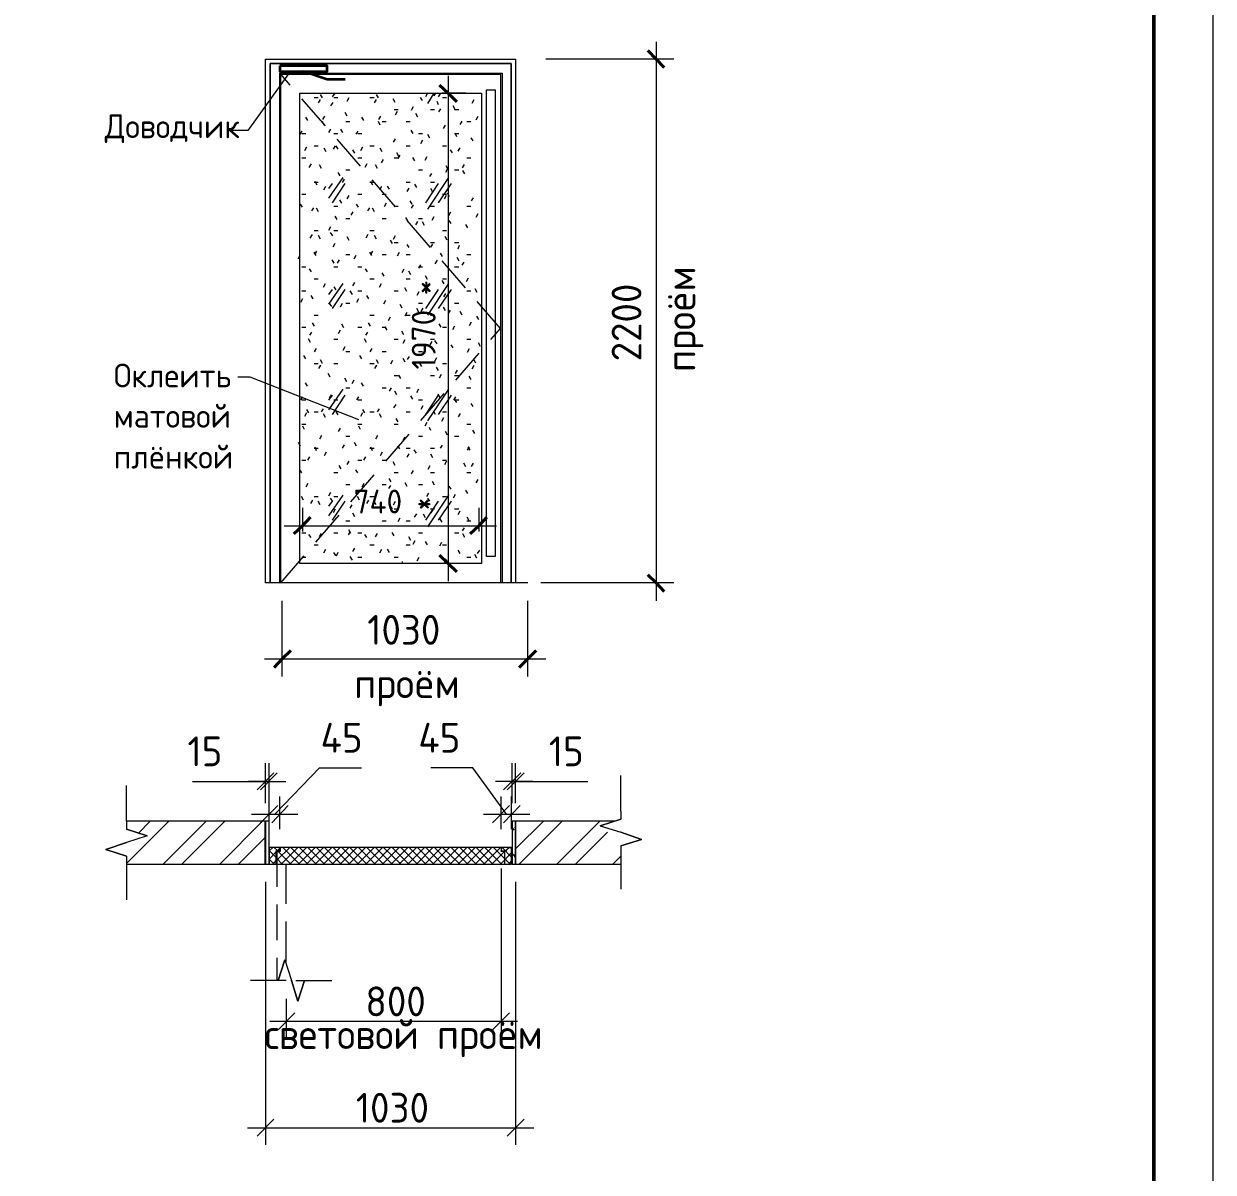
# Model space of a CAD drawing. Header units: millimetres. Extents: x -11345 to 411485, y -9810 to 73012.
# Drawn here: x -2989.9 to -2890, y 70189.2 to 70285.7 of the extents above; entities that cross this region are included whole.
import ezdxf

# ---------------------------------------------------------------- set-up
doc = ezdxf.new("R2010")
doc.units = ezdxf.units.MM
doc.linetypes.add('ADSK_Штриховая_ш2 п1_5', pattern=[4.5, 3, -1.5])
for name, color, linetype in [('PDF _0', 7, 'Continuous'), ('PDF _Аннотация', 7, 'Continuous'), ('PDF _Двери', 7, 'Continuous'), ('PDF _Линии', 7, 'Continuous'), ('PDF _Основная надпись', 7, 'Continuous'), ('PDF _Размеры', 7, 'Continuous'), ('PDF _Размеры-50', 7, 'Continuous'), ('PDF _Текст', 7, 'Continuous'), ('PDF _Узлы', 7, 'Continuous')]:
    doc.layers.add(name, color=color, linetype=linetype)
doc.styles.add('PDF GOST Common', font='GOST_Common.ttf')

msp = doc.modelspace()

# ---------------------------------------------------------------- linework, layer by layer
at = {"layer": 'PDF _0', "lineweight": 20}
for points in [[(-2970.33338, 70221.31434), (-2968.93639, 70222.75367)], [(-2968.64006, 70222.75367), (-2970.03705, 70221.31434)], [(-2949.63251, 70221.31434), (-2948.19318, 70222.75367)], [(-2947.89685, 70222.75367), (-2949.33618, 70221.31434)], [(-2968.59773, 70220.00202), (-2970.03705, 70218.56269)], [(-2969.10572, 70218.56269), (-2967.70873, 70220.00202)], [(-2949.12451, 70220.00202), (-2950.56384, 70218.56269)], [(-2949.63251, 70218.56269), (-2948.23552, 70220.00202)], [(-2968.55539, 70201.1638), (-2967.1584, 70202.60312)], [(-2949.12451, 70202.60312), (-2950.56384, 70201.1638)], [(-2968.93639, 70193.67084), (-2970.33338, 70192.23152)], [(-2949.33618, 70192.23152), (-2947.89685, 70193.67084)]]:
    msp.add_lwpolyline(points, dxfattribs=at)
at = {"layer": 'PDF _Аннотация', "lineweight": 9}
for points in [[(-2967.5645, 70281.66334), (-2971.12048, 70276.71037), (-2972.85613, 70276.71037)], [(-2961.7821, 70252.38682), (-2970.92605, 70255.98513), (-2971.94204, 70255.98513)]]:
    msp.add_lwpolyline(points, dxfattribs=at)
at = {"layer": 'PDF _Аннотация', "lineweight": 20}
for points in [[(-2939.7689, 70219.53635), (-2939.7689, 70222.542)], [(-2981.29765, 70218.68969), (-2981.29765, 70221.69534)], [(-2941.50456, 70218.30869), (-2939.7689, 70218.85902), (-2941.50456, 70218.30869), (-2939.7689, 70217.75836), (-2938.03324, 70217.1657), (-2939.7689, 70216.61537), (-2938.03324, 70217.1657), (-2939.7689, 70217.75836)], [(-2979.56199, 70217.46203), (-2981.29765, 70218.01236), (-2979.56199, 70217.46203), (-2981.29765, 70216.9117), (-2983.03331, 70216.31904), (-2981.29765, 70215.76871), (-2983.03331, 70216.31904), (-2981.29765, 70216.9117)], [(-2939.7689, 70215.93804), (-2939.7689, 70212.97473)], [(-2981.29765, 70215.09138), (-2981.29765, 70212.08573)], [(-2968.00506, 70207.0481), (-2968.55539, 70205.31244), (-2968.00506, 70207.0481), (-2967.45473, 70205.31244), (-2966.9044, 70203.57678), (-2966.35407, 70205.31244), (-2966.9044, 70203.57678), (-2967.45473, 70205.31244)], [(-2967.87806, 70205.31244), (-2970.88371, 70205.31244)], [(-2967.07374, 70205.31244), (-2964.06809, 70205.31244)]]:
    msp.add_lwpolyline(points, dxfattribs=at)
at = {"layer": 'PDF _Двери', "lineweight": 9}
for points in [[(-2969.61372, 70282.6973), (-2948.61651, 70282.6973), (-2948.61651, 70238.71324)], [(-2969.61372, 70238.71324), (-2969.61372, 70282.6973)], [(-2968.42839, 70238.71324), (-2968.42839, 70281.51198)], [(-2968.42839, 70281.51198), (-2949.75951, 70281.51198), (-2949.75951, 70238.71324)], [(-2968.34373, 70238.71324), (-2968.34373, 70281.42731)], [(-2968.34373, 70281.42731), (-2949.88651, 70281.42731), (-2949.88651, 70238.71324), (-2965.93074, 70238.71324)], [(-2966.73507, 70240.32189), (-2966.73507, 70279.81866)], [(-2966.73507, 70279.81866), (-2951.49516, 70279.81866), (-2951.49516, 70240.32189), (-2966.73507, 70240.32189)], [(-2963.81409, 70279.81866), (-2964.02575, 70279.52232)], [(-2956.0248, 70279.81866), (-2956.19413, 70279.52232)], [(-2955.47447, 70279.81866), (-2956.0248, 70278.97199)], [(-2954.92414, 70279.81866), (-2955.13581, 70279.52232)], [(-2963.13676, 70272.74903), (-2964.32209, 70271.01338)], [(-2964.02575, 70272.24103), (-2964.32209, 70271.8177)], [(-2962.96743, 70272.24103), (-2964.02575, 70270.63238)], [(-2955.13581, 70272.24103), (-2956.19413, 70270.63238)], [(-2954.24681, 70272.74903), (-2956.0248, 70270.08205)], [(-2954.03515, 70272.24103), (-2955.13581, 70270.63238)], [(-2963.13676, 70263.85908), (-2964.32209, 70262.12343)], [(-2964.02575, 70263.35109), (-2964.32209, 70262.92776)], [(-2962.96743, 70263.35109), (-2964.02575, 70261.74243)], [(-2955.13581, 70263.35109), (-2956.19413, 70261.74243)], [(-2954.24681, 70263.85908), (-2956.0248, 70261.1921)], [(-2954.03515, 70263.35109), (-2955.13581, 70261.74243)], [(-2963.13676, 70254.96914), (-2964.32209, 70253.23348)], [(-2964.02575, 70254.46114), (-2964.32209, 70254.03781)], [(-2962.96743, 70254.46114), (-2964.02575, 70252.85248)], [(-2955.13581, 70254.46114), (-2956.19413, 70252.85248)], [(-2954.24681, 70254.96914), (-2956.0248, 70252.30215)], [(-2954.03515, 70254.46114), (-2955.13581, 70252.85248)], [(-2963.13676, 70246.07919), (-2964.32209, 70244.34354)], [(-2964.02575, 70245.5712), (-2964.32209, 70245.14786)], [(-2962.96743, 70245.5712), (-2964.02575, 70243.96254)], [(-2955.13581, 70245.5712), (-2956.19413, 70243.96254)], [(-2954.24681, 70246.07919), (-2956.0248, 70243.41221)], [(-2954.03515, 70245.5712), (-2955.13581, 70243.96254)], [(-2947.60052, 70238.71324), (-2947.98152, 70238.71324), (-2948.78585, 70238.71324), (-2967.0314, 70238.71324), (-2969.61372, 70238.71324)]]:
    msp.add_lwpolyline(points, dxfattribs=at)
for points in [[(-2969.23272, 70282.31631), (-2969.23272, 70238.71324)], [(-2969.23272, 70282.31631), (-2948.99751, 70282.31631), (-2948.99751, 70238.71324), (-2948.99751, 70282.31631)]]:
    msp.add_lwpolyline(points, close=True, dxfattribs=at)
at = {"layer": 'PDF _Двери', "linetype": 'ADSK_Штриховая_ш2 п1_5', "lineweight": 9}
msp.add_lwpolyline([(-2968.34373, 70238.71324), (-2949.88651, 70260.07027), (-2968.34373, 70281.42731)], dxfattribs=at)
at = {"layer": 'PDF _Линии', "lineweight": 35}
msp.add_lwpolyline([(-2968.42839, 70282.12901), (-2968.42839, 70281.66334), (-2964.44908, 70281.66334), (-2964.44908, 70282.12901)], close=True, dxfattribs=at)
msp.add_lwpolyline([(-2962.92509, 70280.98601), (-2964.44908, 70280.98601), (-2966.43874, 70281.66334)], dxfattribs=at)
at = {"layer": 'PDF _Линии', "lineweight": 20}
msp.add_lwpolyline([(-2950.331, 70240.91456), (-2951.05067, 70240.91456), (-2951.05067, 70280.11499), (-2950.331, 70280.11499)], close=True, dxfattribs=at)
at = {"layer": 'PDF _Линии', "lineweight": 9}
for points in [[(-2981.29765, 70215.76871), (-2981.29765, 70215.09138), (-2969.65605, 70215.09138), (-2969.65605, 70218.68969), (-2981.29765, 70218.68969), (-2981.29765, 70218.01236)], [(-2940.23456, 70218.68969), (-2948.61651, 70218.68969), (-2948.61651, 70215.09138), (-2939.7689, 70215.09138)], [(-2949.84417, 70216.48837), (-2968.38606, 70216.48837), (-2968.38606, 70216.14971), (-2968.68239, 70216.14971), (-2968.68239, 70215.09138), (-2949.54784, 70215.09138)], [(-2949.54784, 70216.14971), (-2949.84417, 70216.14971), (-2949.84417, 70216.19204)]]:
    msp.add_lwpolyline(points, dxfattribs=at)
for points in [[(-2969.31739, 70218.68969), (-2969.61372, 70218.68969), (-2969.61372, 70215.09138), (-2969.31739, 70215.09138)], [(-2948.61651, 70218.68969), (-2948.91285, 70218.68969), (-2948.91285, 70215.09138), (-2948.61651, 70215.09138)], [(-2968.72473, 70215.09138), (-2968.72473, 70216.19204), (-2968.42839, 70216.19204), (-2968.42839, 70216.48837), (-2969.31739, 70216.48837), (-2969.31739, 70215.09138)], [(-2949.54784, 70215.09138), (-2948.95518, 70215.09138), (-2948.95518, 70216.48837), (-2949.84417, 70216.48837), (-2949.84417, 70216.19204), (-2949.54784, 70216.19204)]]:
    msp.add_lwpolyline(points, close=True, dxfattribs=at)
at = {"layer": 'PDF _Линии', "lineweight": 20}
for points in [[(-2968.68239, 70215.09138), (-2968.68239, 70213.18639)], [(-2967.87806, 70211.74707), (-2967.87806, 70215.09138)], [(-2968.68239, 70211.70473), (-2968.68239, 70208.69909)], [(-2967.87806, 70206.87876), (-2967.87806, 70210.26541)], [(-2968.68239, 70207.21743), (-2968.68239, 70205.31244)]]:
    msp.add_lwpolyline(points, dxfattribs=at)
at = {"layer": 'PDF _Основная надпись', "lineweight": 20}
msp.add_lwpolyline([(-3730.97412, 70053.25202), (-2890.02753, 70053.25202), (-2890.02753, 70647.1851), (-3730.97412, 70647.1851)], close=True, dxfattribs=at)
at = {"layer": 'PDF _Основная надпись', "lineweight": 50}
msp.add_lwpolyline([(-2895.02284, 70058.24733), (-2895.02284, 70642.1898), (-3710.9929, 70642.1898), (-3710.9929, 70058.24733)], close=True, dxfattribs=at)
at = {"layer": 'PDF _Размеры', "lineweight": 20}
for points in [[(-2969.61372, 70220.21368), (-2969.61372, 70223.558)], [(-2969.31739, 70220.21368), (-2969.31739, 70223.558)], [(-2948.91285, 70220.21368), (-2948.91285, 70223.558)], [(-2948.61651, 70220.21368), (-2948.61651, 70223.558)], [(-2968.85172, 70219.28235), (-2965.08408, 70223.177), (-2961.57044, 70223.177)], [(-2949.37851, 70219.28235), (-2952.21483, 70223.177), (-2955.72847, 70223.177)], [(-2975.75202, 70222.034), (-2969.61372, 70222.034), (-2971.05304, 70222.034)], [(-2969.61372, 70222.034), (-2969.31739, 70222.034), (-2969.61372, 70222.034)], [(-2969.31739, 70222.034), (-2967.9204, 70222.034)], [(-2948.91285, 70222.034), (-2950.30984, 70222.034)], [(-2948.91285, 70222.034), (-2948.61651, 70222.034), (-2948.91285, 70222.034)], [(-2947.17719, 70222.034), (-2948.61651, 70222.034), (-2942.56288, 70222.034)], [(-2969.31739, 70218.01236), (-2969.31739, 70220.76401)], [(-2968.42839, 70218.01236), (-2968.42839, 70220.76401)], [(-2949.84417, 70218.01236), (-2949.84417, 70220.76401)], [(-2948.95518, 70218.01236), (-2948.95518, 70220.76401)], [(-2970.79905, 70219.28235), (-2966.9044, 70219.28235)], [(-2951.32583, 70219.28235), (-2947.43119, 70219.28235)], [(-2949.84417, 70214.71038), (-2949.84417, 70200.4018)], [(-2969.61372, 70213.60972), (-2969.61372, 70191.51186)], [(-2948.61651, 70213.60972), (-2948.61651, 70191.51186)], [(-2967.87806, 70203.78845), (-2967.87806, 70200.4018)], [(-2948.44718, 70201.88346), (-2949.84417, 70201.88346), (-2967.87806, 70201.88346), (-2969.27506, 70201.88346)], [(-2971.13771, 70192.95118), (-2947.09252, 70192.95118)]]:
    msp.add_lwpolyline(points, dxfattribs=at)
at = {"layer": 'PDF _Размеры-50', "lineweight": 40}
for points in [[(-2937.52525, 70283.41697), (-2936.80559, 70282.6973), (-2936.12826, 70281.97764)], [(-2955.00881, 70280.49598), (-2954.28915, 70279.81866), (-2953.56948, 70279.09899)], [(-2967.24307, 70242.81955), (-2966.52341, 70243.49687), (-2965.84608, 70244.21654)], [(-2952.42649, 70242.81955), (-2951.70683, 70243.49687), (-2951.0295, 70244.21654)], [(-2955.00881, 70241.04156), (-2954.28915, 70240.32189), (-2953.56948, 70239.64456)], [(-2937.52525, 70239.39057), (-2936.80559, 70238.71324), (-2936.12826, 70237.99357)], [(-2968.89406, 70231.60128), (-2968.21673, 70232.32094), (-2967.49707, 70233.0406)], [(-2948.32018, 70231.60128), (-2947.60052, 70232.32094), (-2946.88086, 70233.0406)]]:
    msp.add_lwpolyline(points, dxfattribs=at)
at = {"layer": 'PDF _Размеры-50', "lineweight": 20}
for points in [[(-2936.80559, 70284.13663), (-2936.80559, 70237.18925)], [(-2935.32393, 70282.6973), (-2936.80559, 70282.6973), (-2946.07653, 70282.6973)], [(-2954.28915, 70281.30031), (-2954.28915, 70238.84024)], [(-2952.80749, 70279.81866), (-2954.28915, 70279.81866), (-2954.79714, 70279.81866)], [(-2966.52341, 70245.02087), (-2966.52341, 70243.49687), (-2966.52341, 70243.03121)], [(-2951.70683, 70245.02087), (-2951.70683, 70243.49687), (-2951.70683, 70243.03121)], [(-2968.0474, 70243.49687), (-2950.22517, 70243.49687)], [(-2952.80749, 70240.32189), (-2954.28915, 70240.32189), (-2954.79714, 70240.32189)], [(-2935.32393, 70238.71324), (-2936.80559, 70238.71324), (-2946.49986, 70238.71324)], [(-2968.21673, 70230.83928), (-2968.21673, 70232.32094), (-2968.21673, 70237.18925)], [(-2947.60052, 70230.83928), (-2947.60052, 70232.32094), (-2947.60052, 70237.18925)], [(-2969.69839, 70232.32094), (-2946.07653, 70232.32094)]]:
    msp.add_lwpolyline(points, dxfattribs=at)
at = {"layer": 'PDF _Узлы', "lineweight": 9}
for points in [[(-2965.54974, 70279.47999), (-2965.21108, 70279.47999)], [(-2965.04175, 70279.31066), (-2965.21108, 70279.01433)], [(-2964.83008, 70279.43766), (-2964.99941, 70279.73399)], [(-2963.89875, 70279.47999), (-2963.56009, 70279.47999)], [(-2962.62876, 70279.43766), (-2962.79809, 70279.14133)], [(-2960.85077, 70279.47999), (-2960.51211, 70279.47999)], [(-2960.34278, 70279.31066), (-2960.51211, 70279.01433)], [(-2960.13111, 70279.43766), (-2960.30044, 70279.73399)], [(-2958.73412, 70279.05666), (-2958.90345, 70279.35299)], [(-2957.71813, 70279.81866), (-2957.71813, 70279.77632)], [(-2956.44813, 70279.22599), (-2956.61747, 70279.47999)], [(-2955.34747, 70279.81866), (-2955.47447, 70279.60699)], [(-2954.75481, 70279.47999), (-2954.41615, 70279.47999)], [(-2952.13016, 70279.26833), (-2952.29949, 70278.97199)], [(-2963.98342, 70279.05666), (-2964.15275, 70278.76033)], [(-2962.75576, 70277.91367), (-2962.92509, 70278.21)], [(-2958.81879, 70278.464), (-2958.48012, 70278.464)], [(-2958.56479, 70278.29466), (-2958.73412, 70277.99833)], [(-2957.21013, 70278.67566), (-2957.37946, 70278.37933)], [(-2955.7708, 70278.464), (-2955.43214, 70278.464)], [(-2955.09347, 70278.84499), (-2955.22047, 70279.14133)], [(-2954.92414, 70278.50633), (-2955.09347, 70278.25233)], [(-2953.69648, 70278.464), (-2953.86582, 70278.76033)], [(-2953.73882, 70278.464), (-2953.40015, 70278.464)], [(-2966.05774, 70277.53267), (-2966.22707, 70277.829)], [(-2964.66075, 70277.91367), (-2964.83008, 70277.61734)], [(-2964.70308, 70277.15167), (-2964.83008, 70277.448)], [(-2962.88276, 70277.448), (-2962.5441, 70277.448)], [(-2961.35877, 70277.53267), (-2961.5281, 70277.829)], [(-2959.96178, 70277.91367), (-2960.13111, 70277.61734)], [(-2960.00411, 70277.15167), (-2960.13111, 70277.448)], [(-2959.83478, 70277.448), (-2959.49611, 70277.448)], [(-2957.80279, 70277.448), (-2957.46413, 70277.448)], [(-2956.82913, 70277.829), (-2956.99846, 70278.12533)], [(-2953.14615, 70277.49034), (-2953.31549, 70277.194)], [(-2952.72282, 70277.448), (-2952.38416, 70277.448)], [(-2951.79149, 70277.87133), (-2951.96083, 70277.575)], [(-2966.56574, 70276.64367), (-2966.73507, 70276.38968)], [(-2966.56574, 70276.43201), (-2966.22707, 70276.43201)], [(-2964.15275, 70276.81301), (-2964.32209, 70276.51668)], [(-2963.89875, 70276.43201), (-2963.56009, 70276.43201)], [(-2963.13676, 70276.51668), (-2963.30609, 70276.81301)], [(-2961.86677, 70276.64367), (-2962.0361, 70276.38968)], [(-2961.86677, 70276.43201), (-2961.5281, 70276.43201)], [(-2957.21013, 70276.43201), (-2957.37946, 70276.72834)], [(-2956.7868, 70276.43201), (-2956.44813, 70276.43201)], [(-2955.81314, 70276.05101), (-2955.98247, 70276.34734)], [(-2954.54314, 70277.15167), (-2954.71248, 70276.85534)], [(-2953.73882, 70276.43201), (-2953.40015, 70276.43201)], [(-2953.56948, 70276.17801), (-2953.69648, 70276.47434)], [(-2966.18474, 70275.28902), (-2966.35407, 70274.99268)], [(-2965.54974, 70275.41602), (-2965.21108, 70275.41602)], [(-2964.53375, 70274.90802), (-2964.70308, 70275.20435)], [(-2963.77176, 70275.41602), (-2963.94109, 70275.11968)], [(-2963.51776, 70275.11968), (-2963.68709, 70275.41602)], [(-2961.48577, 70275.28902), (-2961.6551, 70274.99268)], [(-2960.85077, 70275.41602), (-2960.51211, 70275.41602)], [(-2959.83478, 70274.90802), (-2960.00411, 70275.20435)], [(-2958.73412, 70276.00868), (-2958.90345, 70275.71235)], [(-2957.80279, 70275.41602), (-2957.46413, 70275.41602)], [(-2956.44813, 70275.88168), (-2956.61747, 70275.58535)], [(-2954.75481, 70275.41602), (-2954.41615, 70275.41602)], [(-2953.31549, 70275.24668), (-2953.48482, 70274.95035)], [(-2952.17249, 70275.83935), (-2952.34182, 70276.09334)], [(-2966.56574, 70274.40002), (-2966.22707, 70274.40002)], [(-2962.12077, 70274.78102), (-2962.2901, 70275.07735)], [(-2961.86677, 70274.40002), (-2961.5281, 70274.40002)], [(-2959.75011, 70274.27302), (-2959.91945, 70273.97669)], [(-2958.81879, 70274.40002), (-2958.48012, 70274.40002)], [(-2958.43779, 70274.52702), (-2958.60712, 70274.82335)], [(-2958.35312, 70274.61169), (-2958.52245, 70274.35769)], [(-2957.08313, 70274.14602), (-2957.25246, 70274.44235)], [(-2956.06714, 70274.48469), (-2956.23647, 70274.18836)], [(-2953.90815, 70274.82335), (-2954.07748, 70275.07735)], [(-2952.72282, 70274.40002), (-2952.38416, 70274.40002)], [(-2965.80374, 70273.89202), (-2965.97308, 70273.59569)], [(-2964.91475, 70273.51103), (-2965.08408, 70273.80736)], [(-2962.88276, 70273.38403), (-2962.5441, 70273.38403)], [(-2961.10477, 70273.89202), (-2961.2741, 70273.59569)], [(-2960.21578, 70273.51103), (-2960.38511, 70273.80736)], [(-2956.7868, 70273.38403), (-2956.44813, 70273.38403)], [(-2954.33148, 70273.46869), (-2954.50081, 70273.17236)], [(-2954.28915, 70273.42636), (-2954.45848, 70273.72269)], [(-2953.73882, 70273.38403), (-2953.40015, 70273.38403)], [(-2952.93449, 70273.84969), (-2953.10382, 70273.55336)], [(-2952.89215, 70273.04536), (-2953.06149, 70273.34169)], [(-2965.54974, 70272.36803), (-2965.21108, 70272.36803)], [(-2965.29575, 70272.11404), (-2965.46508, 70272.41037)], [(-2963.34842, 70272.87603), (-2963.51776, 70273.17236)], [(-2963.00976, 70272.62203), (-2963.17909, 70272.3257)], [(-2960.85077, 70272.36803), (-2960.51211, 70272.36803)], [(-2960.59677, 70272.11404), (-2960.76611, 70272.41037)], [(-2957.80279, 70272.36803), (-2957.46413, 70272.36803)], [(-2956.9138, 70271.90237), (-2957.08313, 70272.1987)], [(-2955.68614, 70273.0877), (-2955.85547, 70272.8337)], [(-2955.7708, 70272.36803), (-2955.43214, 70272.36803)], [(-2966.56574, 70271.35204), (-2966.22707, 70271.35204)], [(-2964.57608, 70271.98704), (-2964.74542, 70271.6907)], [(-2962.62876, 70271.22504), (-2962.79809, 70270.97104)], [(-2961.86677, 70271.35204), (-2961.5281, 70271.35204)], [(-2959.87711, 70271.98704), (-2960.04644, 70271.6907)], [(-2959.83478, 70271.35204), (-2959.49611, 70271.35204)], [(-2959.19978, 70271.77537), (-2959.36912, 70272.02937)], [(-2957.59113, 70271.86004), (-2957.76046, 70271.56371)], [(-2955.55914, 70271.52137), (-2955.72847, 70271.8177)], [(-2954.75481, 70271.35204), (-2954.41615, 70271.35204)], [(-2954.45848, 70271.22504), (-2954.62781, 70270.92871)], [(-2954.16215, 70271.14037), (-2954.33148, 70271.43671)], [(-2966.52341, 70270.25138), (-2966.69274, 70270.50538)], [(-2965.59208, 70270.20905), (-2965.76141, 70269.95505)], [(-2963.89875, 70270.33605), (-2963.56009, 70270.33605)], [(-2963.22143, 70270.59004), (-2963.39076, 70270.88638)], [(-2961.82443, 70270.25138), (-2961.99377, 70270.50538)], [(-2960.89311, 70270.20905), (-2961.06244, 70269.95505)], [(-2959.49611, 70270.59004), (-2959.66545, 70270.29371)], [(-2958.81879, 70270.33605), (-2958.48012, 70270.33605)], [(-2957.29479, 70270.50538), (-2957.46413, 70270.80171)], [(-2957.21013, 70270.46305), (-2957.37946, 70270.16671)], [(-2955.7708, 70270.33605), (-2955.43214, 70270.33605)], [(-2952.72282, 70270.33605), (-2952.38416, 70270.33605)], [(-2952.17249, 70271.05571), (-2952.34182, 70270.80171)], [(-2965.16875, 70269.87038), (-2965.33808, 70270.16671)], [(-2963.60242, 70269.23539), (-2963.77176, 70269.48938)], [(-2962.88276, 70269.32005), (-2962.5441, 70269.32005)], [(-2962.2901, 70269.87038), (-2962.45943, 70269.57405)], [(-2960.46978, 70269.87038), (-2960.63911, 70270.16671)], [(-2959.83478, 70269.32005), (-2959.49611, 70269.32005)], [(-2957.67579, 70269.10839), (-2957.84512, 70269.40472)], [(-2956.7868, 70269.32005), (-2956.44813, 70269.32005)], [(-2955.47447, 70269.44705), (-2955.6438, 70269.15072)], [(-2954.07748, 70269.82805), (-2954.24681, 70269.53172)], [(-2951.79149, 70269.70105), (-2951.96083, 70269.40472)], [(-2965.54974, 70268.30406), (-2965.21108, 70268.30406)], [(-2964.15275, 70268.60039), (-2964.32209, 70268.30406)], [(-2963.89875, 70268.30406), (-2963.56009, 70268.30406)], [(-2960.85077, 70268.30406), (-2960.51211, 70268.30406)], [(-2956.87146, 70269.06605), (-2957.0408, 70268.76972)], [(-2956.2788, 70268.72739), (-2956.44813, 70269.02372)], [(-2954.75481, 70268.30406), (-2954.41615, 70268.30406)], [(-2954.03515, 70268.89672), (-2954.20448, 70269.15072)], [(-2952.63816, 70268.51572), (-2952.80749, 70268.81206)], [(-2965.71908, 70267.96539), (-2965.88841, 70267.66906)], [(-2964.99941, 70267.5844), (-2965.16875, 70267.88073)], [(-2963.98342, 70267.83839), (-2964.15275, 70268.13473)], [(-2963.81409, 70267.2034), (-2963.98342, 70266.90707)], [(-2962.58643, 70267.4574), (-2962.75576, 70267.75373)], [(-2961.02011, 70267.96539), (-2961.18944, 70267.66906)], [(-2960.30044, 70267.5844), (-2960.46978, 70267.88073)], [(-2958.94578, 70267.2034), (-2959.11512, 70267.49973)], [(-2958.73412, 70267.83839), (-2958.90345, 70267.54206)], [(-2958.81879, 70267.28806), (-2958.48012, 70267.28806)], [(-2955.7708, 70267.28806), (-2955.43214, 70267.28806)], [(-2954.37381, 70267.49973), (-2954.54314, 70267.79606)], [(-2953.73882, 70267.28806), (-2953.40015, 70267.28806)], [(-2965.38041, 70266.1874), (-2965.54974, 70266.48374)], [(-2965.33808, 70266.5684), (-2965.50741, 70266.27207)], [(-2962.88276, 70266.27207), (-2962.5441, 70266.27207)], [(-2960.68144, 70266.1874), (-2960.85077, 70266.48374)], [(-2960.63911, 70266.5684), (-2960.80844, 70266.27207)], [(-2959.83478, 70266.27207), (-2959.49611, 70266.27207)], [(-2958.39545, 70266.4414), (-2958.56479, 70266.14507)], [(-2957.80279, 70266.27207), (-2957.46413, 70266.27207)], [(-2957.54879, 70266.86473), (-2957.71813, 70267.11873)], [(-2955.60147, 70267.16106), (-2955.7708, 70266.90707)], [(-2954.75481, 70266.10274), (-2954.92414, 70266.39907)], [(-2953.35782, 70267.03407), (-2953.48482, 70266.73773)], [(-2952.72282, 70266.27207), (-2952.38416, 70266.27207)], [(-2966.73507, 70266.1874), (-2966.9044, 70265.89107)], [(-2966.56574, 70265.25608), (-2966.22707, 70265.25608)], [(-2963.85642, 70265.55241), (-2964.02575, 70265.84874)], [(-2963.89875, 70265.25608), (-2963.56009, 70265.25608)], [(-2963.43309, 70265.84874), (-2963.60242, 70265.55241)], [(-2962.0361, 70266.1874), (-2962.20543, 70265.89107)], [(-2961.86677, 70265.25608), (-2961.5281, 70265.25608)], [(-2956.61747, 70265.42541), (-2956.7868, 70265.12908)], [(-2956.7868, 70265.25608), (-2956.44813, 70265.25608)], [(-2955.22047, 70265.80641), (-2955.38981, 70265.51007)], [(-2953.73882, 70265.25608), (-2953.40015, 70265.25608)], [(-2953.35782, 70265.72174), (-2953.52715, 70266.01807)], [(-2952.97682, 70265.63707), (-2953.14615, 70265.38308)], [(-2965.76141, 70264.83275), (-2965.93074, 70265.08674)], [(-2965.54974, 70264.24008), (-2965.21108, 70264.24008)], [(-2961.06244, 70264.83275), (-2961.23177, 70265.08674)], [(-2960.85077, 70264.24008), (-2960.51211, 70264.24008)], [(-2959.66545, 70264.45175), (-2959.83478, 70264.74808)], [(-2958.01446, 70265.04441), (-2958.18379, 70264.74808)], [(-2957.80279, 70264.24008), (-2957.46413, 70264.24008)], [(-2957.42179, 70264.57875), (-2957.59113, 70264.87508)], [(-2956.0248, 70264.19775), (-2956.19413, 70264.49408)], [(-2954.75481, 70264.24008), (-2954.41615, 70264.24008)], [(-2952.59582, 70264.28242), (-2952.76516, 70263.98608)], [(-2966.56574, 70263.22409), (-2966.22707, 70263.22409)], [(-2964.61842, 70263.81675), (-2964.78775, 70263.52042)], [(-2963.68709, 70263.30875), (-2963.85642, 70263.56275)], [(-2962.33243, 70262.92776), (-2962.50176, 70263.22409)], [(-2962.1631, 70263.94375), (-2962.33243, 70263.64742)], [(-2961.86677, 70263.22409), (-2961.5281, 70263.22409)], [(-2959.91945, 70263.81675), (-2960.08878, 70263.52042)], [(-2958.81879, 70263.22409), (-2958.48012, 70263.22409)], [(-2957.76046, 70263.18176), (-2957.92979, 70263.47809)], [(-2954.62781, 70263.81675), (-2954.79714, 70264.11308)], [(-2952.72282, 70263.22409), (-2952.38416, 70263.22409)], [(-2951.83383, 70263.09709), (-2952.00316, 70263.39342)], [(-2966.52341, 70262.54676), (-2966.69274, 70262.25043)], [(-2965.63441, 70262.54676), (-2965.80374, 70262.84309)], [(-2964.06809, 70261.91176), (-2964.23742, 70262.20809)], [(-2962.88276, 70262.20809), (-2962.5441, 70262.20809)], [(-2961.82443, 70262.54676), (-2961.99377, 70262.25043)], [(-2960.93544, 70262.54676), (-2961.10477, 70262.84309)], [(-2959.53845, 70262.41976), (-2959.70778, 70262.12343)], [(-2956.74446, 70263.13942), (-2956.9138, 70262.84309)], [(-2956.7868, 70262.20809), (-2956.44813, 70262.20809)], [(-2954.50081, 70263.01242), (-2954.67014, 70262.71609)], [(-2953.73882, 70262.20809), (-2953.40015, 70262.20809)], [(-2963.17909, 70262.16576), (-2963.34842, 70261.86943)], [(-2958.14146, 70261.78476), (-2958.31079, 70262.0811)], [(-2957.76046, 70261.40377), (-2957.92979, 70261.10743)], [(-2956.74446, 70261.4461), (-2956.9138, 70261.74243)], [(-2956.4058, 70261.78476), (-2956.57513, 70261.48843)], [(-2954.50081, 70261.5731), (-2954.67014, 70261.86943)], [(-2954.11981, 70261.61543), (-2954.28915, 70261.3191)], [(-2953.10382, 70261.1921), (-2953.27315, 70261.48843)], [(-2965.50741, 70260.26077), (-2965.67674, 70260.5571)], [(-2965.54974, 70261.1921), (-2965.21108, 70261.1921)], [(-2963.05209, 70260.13377), (-2963.22143, 70260.43011)], [(-2960.80844, 70260.26077), (-2960.97777, 70260.5571)], [(-2960.85077, 70261.1921), (-2960.51211, 70261.1921)], [(-2959.41145, 70259.92211), (-2959.58078, 70260.21844)], [(-2959.15745, 70261.02277), (-2959.32678, 70260.72644)], [(-2957.80279, 70261.1921), (-2957.46413, 70261.1921)], [(-2955.7708, 70261.1921), (-2955.43214, 70261.1921)], [(-2954.88181, 70260.17611), (-2955.05114, 70260.47244)], [(-2953.73882, 70260.26077), (-2953.90815, 70259.96444)], [(-2952.34182, 70260.59944), (-2952.51116, 70260.30311)], [(-2951.70683, 70260.8111), (-2951.87616, 70261.10743)], [(-2966.56574, 70260.17611), (-2966.22707, 70260.17611)], [(-2965.84608, 70258.90611), (-2966.01541, 70259.20245)], [(-2965.76141, 70259.75278), (-2965.93074, 70259.49878)], [(-2963.34842, 70259.92211), (-2963.51776, 70259.62578)], [(-2961.86677, 70260.17611), (-2961.5281, 70260.17611)], [(-2961.1471, 70258.90611), (-2961.31644, 70259.20245)], [(-2961.06244, 70259.75278), (-2961.23177, 70259.49878)], [(-2959.83478, 70260.17611), (-2959.49611, 70260.17611)], [(-2958.01446, 70259.54111), (-2958.18379, 70259.83744)], [(-2954.75481, 70260.17611), (-2954.41615, 70260.17611)], [(-2965.38041, 70258.39812), (-2965.54974, 70258.10179)], [(-2963.89875, 70259.16011), (-2963.56009, 70259.16011)], [(-2962.96743, 70258.52512), (-2963.13676, 70258.22879)], [(-2960.68144, 70258.39812), (-2960.85077, 70258.10179)], [(-2958.81879, 70259.16011), (-2958.48012, 70259.16011)], [(-2957.92979, 70259.11778), (-2958.09912, 70258.82145)], [(-2955.6438, 70258.99078), (-2955.81314, 70258.69445)], [(-2955.7708, 70259.16011), (-2955.43214, 70259.16011)], [(-2955.22047, 70258.77912), (-2955.38981, 70259.07545)], [(-2953.86582, 70258.44045), (-2954.03515, 70258.69445)], [(-2952.72282, 70259.16011), (-2952.38416, 70259.16011)], [(-2952.51116, 70258.35578), (-2952.68049, 70258.05945)], [(-2951.57983, 70258.56745), (-2951.74916, 70258.86378)], [(-2966.22707, 70257.50912), (-2966.39641, 70257.80545)], [(-2964.83008, 70257.12813), (-2964.99941, 70257.42446)], [(-2962.88276, 70258.14412), (-2962.5441, 70258.14412)], [(-2961.5281, 70257.50912), (-2961.69743, 70257.80545)], [(-2960.13111, 70257.12813), (-2960.30044, 70257.42446)], [(-2959.83478, 70258.14412), (-2959.49611, 70258.14412)], [(-2958.94578, 70257.38212), (-2959.11512, 70257.08579)], [(-2957.88746, 70257.25512), (-2958.05679, 70257.55146)], [(-2957.54879, 70257.72079), (-2957.71813, 70257.46679)], [(-2956.7868, 70258.14412), (-2956.44813, 70258.14412)], [(-2955.26281, 70257.59379), (-2955.43214, 70257.29746)], [(-2951.96083, 70257.17046), (-2952.13016, 70257.46679)], [(-2965.54974, 70257.12813), (-2965.21108, 70257.12813)], [(-2964.99941, 70257.00113), (-2965.16875, 70256.70479)], [(-2964.19509, 70255.98513), (-2964.36442, 70256.28146)], [(-2963.89875, 70257.12813), (-2963.56009, 70257.12813)], [(-2960.85077, 70257.12813), (-2960.51211, 70257.12813)], [(-2960.30044, 70257.00113), (-2960.46978, 70256.70479)], [(-2956.49047, 70256.87413), (-2956.6598, 70257.17046)], [(-2955.09347, 70256.53546), (-2955.26281, 70256.83179)], [(-2954.75481, 70257.12813), (-2954.41615, 70257.12813)], [(-2953.52715, 70256.5778), (-2953.69648, 70256.28146)], [(-2952.13016, 70256.95879), (-2952.29949, 70256.66246)], [(-2966.10007, 70255.22314), (-2966.26941, 70255.51947)], [(-2962.79809, 70255.60413), (-2962.96743, 70255.90047)], [(-2962.20543, 70255.73113), (-2962.37476, 70255.4348)], [(-2961.4011, 70255.22314), (-2961.57044, 70255.51947)], [(-2958.81879, 70256.11213), (-2958.48012, 70256.11213)], [(-2958.26846, 70255.85813), (-2958.43779, 70256.15446)], [(-2955.7708, 70256.11213), (-2955.43214, 70256.11213)], [(-2954.88181, 70256.1968), (-2955.05114, 70255.90047)], [(-2953.73882, 70256.11213), (-2953.40015, 70256.11213)], [(-2952.34182, 70255.77347), (-2952.51116, 70256.0698)], [(-2966.52341, 70254.33414), (-2966.69274, 70254.08014)], [(-2964.11042, 70254.50347), (-2964.27975, 70254.20714)], [(-2962.88276, 70255.09614), (-2962.5441, 70255.09614)], [(-2961.82443, 70254.33414), (-2961.99377, 70254.08014)], [(-2959.83478, 70255.09614), (-2959.49611, 70255.09614)], [(-2959.07278, 70255.09614), (-2959.24212, 70254.79981)], [(-2958.60712, 70254.50347), (-2958.77645, 70254.79981)], [(-2957.80279, 70255.09614), (-2957.46413, 70255.09614)], [(-2957.25246, 70254.12248), (-2957.42179, 70254.41881)], [(-2956.7868, 70254.96914), (-2956.95613, 70254.67281)], [(-2954.96648, 70254.24948), (-2955.13581, 70254.54581)], [(-2953.65415, 70254.33414), (-2953.82348, 70254.03781)], [(-2952.72282, 70255.09614), (-2952.38416, 70255.09614)], [(-2966.56574, 70254.08014), (-2966.22707, 70254.08014)], [(-2965.97308, 70252.97948), (-2966.14241, 70253.27582)], [(-2964.78775, 70253.31815), (-2964.95708, 70253.06415)], [(-2963.89875, 70254.08014), (-2963.56009, 70254.08014)], [(-2961.86677, 70254.08014), (-2961.5281, 70254.08014)], [(-2961.2741, 70252.97948), (-2961.44344, 70253.27582)], [(-2960.08878, 70253.31815), (-2960.25811, 70253.06415)], [(-2958.69179, 70253.69915), (-2958.86112, 70253.40281)], [(-2956.7868, 70254.08014), (-2956.44813, 70254.08014)], [(-2956.4058, 70253.57215), (-2956.57513, 70253.27582)], [(-2953.56948, 70253.86848), (-2953.73882, 70254.16481)], [(-2953.73882, 70254.08014), (-2953.40015, 70254.08014)], [(-2952.17249, 70253.52981), (-2952.34182, 70253.78381)], [(-2966.18474, 70252.97948), (-2966.35407, 70252.68315)], [(-2965.54974, 70253.06415), (-2965.21108, 70253.06415)], [(-2964.57608, 70252.59849), (-2964.74542, 70252.89482)], [(-2963.51776, 70252.81015), (-2963.68709, 70253.10648)], [(-2961.48577, 70252.97948), (-2961.6551, 70252.68315)], [(-2960.85077, 70253.06415), (-2960.51211, 70253.06415)], [(-2959.87711, 70252.59849), (-2960.04644, 70252.89482)], [(-2958.48012, 70252.21749), (-2958.64945, 70252.51382)], [(-2957.80279, 70253.06415), (-2957.46413, 70253.06415)], [(-2955.34747, 70252.85248), (-2955.51681, 70253.14882)], [(-2954.67014, 70252.55615), (-2954.83948, 70252.25982)], [(-2954.75481, 70253.06415), (-2954.41615, 70253.06415)], [(-2953.27315, 70252.93715), (-2953.44248, 70252.64082)], [(-2966.56574, 70252.04816), (-2966.22707, 70252.04816)], [(-2966.35407, 70251.58249), (-2966.48107, 70251.87882)], [(-2963.34842, 70251.70949), (-2963.51776, 70251.41316)], [(-2961.86677, 70252.04816), (-2961.5281, 70252.04816)], [(-2961.6551, 70251.58249), (-2961.7821, 70251.87882)], [(-2958.81879, 70252.04816), (-2958.48012, 70252.04816)], [(-2956.06714, 70252.17516), (-2956.23647, 70251.87882)], [(-2955.72847, 70251.49783), (-2955.85547, 70251.75182)], [(-2954.33148, 70251.11683), (-2954.50081, 70251.41316)], [(-2952.72282, 70252.04816), (-2952.38416, 70252.04816)], [(-2952.04549, 70251.24383), (-2952.21483, 70251.54016)], [(-2966.69274, 70250.1855), (-2966.86207, 70250.48183)], [(-2964.91475, 70251.0745), (-2965.08408, 70250.77816)], [(-2963.00976, 70250.3125), (-2963.17909, 70250.01617)], [(-2962.88276, 70251.03216), (-2962.5441, 70251.03216)], [(-2961.99377, 70250.1855), (-2962.1631, 70250.48183)], [(-2960.21578, 70251.0745), (-2960.38511, 70250.77816)], [(-2958.35312, 70249.97384), (-2958.52245, 70250.22783)], [(-2957.92979, 70250.9475), (-2958.09912, 70250.65116)], [(-2956.7868, 70251.03216), (-2956.44813, 70251.03216)], [(-2954.79714, 70250.27017), (-2954.96648, 70250.01617)], [(-2953.73882, 70251.03216), (-2953.40015, 70251.03216)], [(-2965.93074, 70249.29651), (-2966.10007, 70249.00017)], [(-2965.54974, 70250.01617), (-2965.21108, 70250.01617)], [(-2965.33808, 70249.8045), (-2965.46508, 70250.10083)], [(-2964.53375, 70249.6775), (-2964.70308, 70249.38117)], [(-2961.23177, 70249.29651), (-2961.4011, 70249.00017)], [(-2960.85077, 70250.01617), (-2960.51211, 70250.01617)], [(-2960.63911, 70249.8045), (-2960.76611, 70250.10083)], [(-2959.83478, 70249.6775), (-2960.00411, 70249.38117)], [(-2957.80279, 70250.01617), (-2957.46413, 70250.01617)], [(-2957.59113, 70249.5505), (-2957.76046, 70249.25417)], [(-2956.95613, 70249.59284), (-2957.12546, 70249.88917)], [(-2955.7708, 70250.01617), (-2955.43214, 70250.01617)], [(-2955.55914, 70249.21184), (-2955.72847, 70249.50817)], [(-2952.51116, 70250.14317), (-2952.68049, 70249.84684)], [(-2952.42649, 70249.84684), (-2952.59582, 70250.14317)], [(-2966.56574, 70249.00017), (-2966.22707, 70249.00017)], [(-2963.26376, 70248.28051), (-2963.43309, 70248.57684)], [(-2962.62876, 70248.91551), (-2962.79809, 70248.66151)], [(-2961.86677, 70249.00017), (-2961.5281, 70249.00017)], [(-2959.83478, 70249.00017), (-2959.49611, 70249.00017)], [(-2958.73412, 70248.57684), (-2958.90345, 70248.87318)], [(-2955.81314, 70248.53451), (-2955.98247, 70248.23818)], [(-2954.75481, 70249.00017), (-2954.41615, 70249.00017)], [(-2954.41615, 70248.91551), (-2954.58548, 70248.61918)], [(-2952.80749, 70248.44984), (-2952.97682, 70248.74618)], [(-2952.17249, 70248.74618), (-2952.34182, 70248.49218)], [(-2966.56574, 70247.94185), (-2966.73507, 70248.19585)], [(-2963.89875, 70247.98418), (-2963.56009, 70247.98418)], [(-2961.86677, 70247.94185), (-2962.0361, 70248.19585)], [(-2959.07278, 70247.17985), (-2959.24212, 70247.47618)], [(-2958.81879, 70247.98418), (-2958.48012, 70247.98418)], [(-2957.21013, 70248.15351), (-2957.37946, 70247.85718)], [(-2955.7708, 70247.98418), (-2955.43214, 70247.98418)], [(-2955.43214, 70246.92585), (-2955.60147, 70247.22219)], [(-2952.72282, 70247.98418), (-2952.38416, 70247.98418)], [(-2951.79149, 70247.39152), (-2951.96083, 70247.09519)], [(-2966.05774, 70247.05285), (-2966.22707, 70246.75652)], [(-2964.15275, 70246.29086), (-2964.32209, 70245.99453)], [(-2962.88276, 70246.96819), (-2962.5441, 70246.96819)], [(-2961.35877, 70247.05285), (-2961.5281, 70246.75652)], [(-2959.83478, 70246.96819), (-2959.49611, 70246.96819)], [(-2959.11512, 70246.88352), (-2959.28445, 70246.62952)], [(-2957.71813, 70246.79885), (-2957.88746, 70247.09519)], [(-2956.7868, 70246.96819), (-2956.44813, 70246.96819)], [(-2955.94014, 70246.24852), (-2956.10947, 70245.95219)], [(-2954.03515, 70246.58719), (-2954.20448, 70246.84119)], [(-2952.63816, 70246.20619), (-2952.80749, 70246.50252)], [(-2966.43874, 70245.65586), (-2966.60807, 70245.95219)], [(-2965.67674, 70245.65586), (-2965.84608, 70245.35953)], [(-2965.54974, 70245.95219), (-2965.21108, 70245.95219)], [(-2965.04175, 70245.27486), (-2965.21108, 70245.5712)], [(-2963.98342, 70245.52886), (-2964.15275, 70245.82519)], [(-2963.89875, 70245.95219), (-2963.56009, 70245.95219)], [(-2962.37476, 70245.27486), (-2962.5441, 70244.97853)], [(-2961.73977, 70245.65586), (-2961.9091, 70245.95219)], [(-2960.97777, 70245.65586), (-2961.1471, 70245.35953)], [(-2960.85077, 70245.95219), (-2960.51211, 70245.95219)], [(-2960.34278, 70245.27486), (-2960.51211, 70245.5712)], [(-2958.73412, 70245.52886), (-2958.90345, 70245.23253)], [(-2955.81314, 70245.5712), (-2955.98247, 70245.82519)], [(-2954.75481, 70245.95219), (-2954.41615, 70245.95219)], [(-2953.69648, 70246.12153), (-2953.86582, 70245.82519)], [(-2963.77176, 70244.89387), (-2963.94109, 70244.59753)], [(-2962.12077, 70244.25887), (-2962.2901, 70244.5552)], [(-2958.94578, 70244.89387), (-2959.11512, 70245.1902)], [(-2958.81879, 70244.9362), (-2958.48012, 70244.9362)], [(-2956.95613, 70244.51287), (-2957.12546, 70244.21654)], [(-2956.19413, 70244.1742), (-2956.36347, 70244.47054)], [(-2955.7708, 70244.9362), (-2955.43214, 70244.9362)], [(-2955.55914, 70244.85153), (-2955.72847, 70244.59753)], [(-2953.73882, 70244.9362), (-2953.40015, 70244.9362)], [(-2953.31549, 70244.72453), (-2953.48482, 70244.4282)], [(-2952.51116, 70243.92021), (-2952.68049, 70244.21654)], [(-2962.88276, 70243.92021), (-2962.5441, 70243.92021)], [(-2959.83478, 70243.92021), (-2959.49611, 70243.92021)], [(-2958.35312, 70244.13187), (-2958.52245, 70243.83554)], [(-2957.80279, 70243.92021), (-2957.46413, 70243.92021)], [(-2954.79714, 70243.79321), (-2954.96648, 70244.08954)], [(-2952.93449, 70243.32754), (-2953.10382, 70243.07354)], [(-2952.72282, 70243.92021), (-2952.38416, 70243.92021)], [(-2966.56574, 70242.90421), (-2966.22707, 70242.90421)], [(-2965.80374, 70242.52321), (-2965.97308, 70242.77721)], [(-2964.95708, 70242.86188), (-2965.12641, 70242.56555)], [(-2963.89875, 70242.90421), (-2963.56009, 70242.90421)], [(-2962.50176, 70243.03121), (-2962.6711, 70242.73488)], [(-2962.45943, 70242.86188), (-2962.62876, 70243.15821)], [(-2961.86677, 70242.90421), (-2961.5281, 70242.90421)], [(-2961.10477, 70242.52321), (-2961.2741, 70242.77721)], [(-2960.25811, 70242.86188), (-2960.42744, 70242.56555)], [(-2958.81879, 70242.65021), (-2958.98812, 70242.94654)], [(-2957.42179, 70242.26922), (-2957.59113, 70242.56555)], [(-2957.08313, 70242.22688), (-2957.25246, 70241.93055)], [(-2956.7868, 70242.90421), (-2956.44813, 70242.90421)], [(-2953.73882, 70242.90421), (-2953.40015, 70242.90421)], [(-2952.89215, 70242.52321), (-2953.06149, 70242.81955)], [(-2965.54974, 70241.88822), (-2965.21108, 70241.88822)], [(-2964.57608, 70241.50722), (-2964.74542, 70241.21089)], [(-2963.72942, 70240.99922), (-2963.89875, 70241.25322)], [(-2963.56009, 70241.25322), (-2963.68709, 70240.95689)], [(-2962.1631, 70241.63422), (-2962.33243, 70241.33789)], [(-2960.85077, 70241.88822), (-2960.51211, 70241.88822)], [(-2959.87711, 70241.50722), (-2960.04644, 70241.21089)], [(-2959.19978, 70241.25322), (-2959.36912, 70241.54955)], [(-2957.80279, 70241.88822), (-2957.46413, 70241.88822)], [(-2956.0248, 70241.88822), (-2956.19413, 70242.18455)], [(-2954.83948, 70242.09988), (-2955.00881, 70241.80355)], [(-2954.75481, 70241.88822), (-2954.41615, 70241.88822)], [(-2953.27315, 70241.16856), (-2953.44248, 70241.46489)], [(-2951.6645, 70241.46489), (-2951.83383, 70241.16856)], [(-2966.56574, 70240.87222), (-2966.22707, 70240.87222)], [(-2962.33243, 70240.61823), (-2962.50176, 70240.91456)], [(-2961.86677, 70240.87222), (-2961.5281, 70240.87222)], [(-2958.81879, 70240.87222), (-2958.48012, 70240.87222)], [(-2958.14146, 70240.49123), (-2958.18379, 70240.32189)], [(-2956.74446, 70240.82989), (-2956.9138, 70240.53356)], [(-2954.45848, 70240.70289), (-2954.62781, 70240.40656)], [(-2952.72282, 70240.87222), (-2952.38416, 70240.87222)], [(-2951.87616, 70240.78756), (-2952.04549, 70241.08389)], [(-2981.29765, 70215.13371), (-2977.74167, 70218.68969)], [(-2980.32399, 70217.6737), (-2979.30799, 70218.68969)], [(-2978.20733, 70215.09138), (-2974.60902, 70218.68969)], [(-2976.64101, 70215.09138), (-2973.0427, 70218.68969)], [(-2973.46603, 70215.09138), (-2969.86772, 70218.68969)], [(-2948.61651, 70216.36137), (-2946.28819, 70218.68969)], [(-2948.32018, 70215.09138), (-2944.72187, 70218.68969)], [(-2945.1452, 70215.09138), (-2941.54689, 70218.68969)], [(-2971.89971, 70215.09138), (-2969.65605, 70217.33503)], [(-2948.74351, 70217.9277), (-2948.91285, 70218.18169)], [(-2948.61651, 70218.22403), (-2948.70118, 70218.09703)], [(-2943.57888, 70215.09138), (-2940.91189, 70217.75836)], [(-2969.31739, 70216.95404), (-2969.35972, 70216.95404)], [(-2969.31739, 70216.19204), (-2969.02106, 70216.48837)], [(-2968.89406, 70216.48837), (-2968.59773, 70216.19204), (-2968.42839, 70216.40371)], [(-2968.68239, 70215.43004), (-2967.58173, 70216.48837)], [(-2968.38606, 70216.44604), (-2968.30139, 70216.48837)], [(-2968.30139, 70215.09138), (-2966.9044, 70216.48837)], [(-2966.7774, 70215.09138), (-2968.1744, 70216.48837)], [(-2967.58173, 70215.09138), (-2966.18474, 70216.48837)], [(-2966.05774, 70215.09138), (-2967.49707, 70216.48837)], [(-2966.86207, 70215.09138), (-2965.46508, 70216.48837)], [(-2965.38041, 70215.09138), (-2966.7774, 70216.48837)], [(-2966.18474, 70215.09138), (-2964.74542, 70216.48837)], [(-2964.66075, 70215.09138), (-2966.05774, 70216.48837)], [(-2965.46508, 70215.09138), (-2964.06809, 70216.48837)], [(-2963.94109, 70215.09138), (-2965.33808, 70216.48837)], [(-2964.74542, 70215.09138), (-2963.34842, 70216.48837)], [(-2963.26376, 70215.09138), (-2964.66075, 70216.48837)], [(-2964.02575, 70215.09138), (-2962.62876, 70216.48837)], [(-2962.5441, 70215.09138), (-2963.94109, 70216.48837)], [(-2963.34842, 70215.09138), (-2961.95143, 70216.48837)], [(-2961.82443, 70215.09138), (-2963.22143, 70216.48837)], [(-2962.62876, 70215.09138), (-2961.23177, 70216.48837)], [(-2961.10477, 70215.09138), (-2962.5441, 70216.48837)], [(-2961.9091, 70215.09138), (-2960.51211, 70216.48837)], [(-2960.42744, 70215.09138), (-2961.82443, 70216.48837)], [(-2961.18944, 70215.09138), (-2959.79245, 70216.48837)], [(-2959.70778, 70215.09138), (-2961.10477, 70216.48837)], [(-2960.51211, 70215.09138), (-2959.11512, 70216.48837)], [(-2958.98812, 70215.09138), (-2960.38511, 70216.48837)], [(-2959.79245, 70215.09138), (-2958.39545, 70216.48837)], [(-2958.26846, 70215.09138), (-2959.70778, 70216.48837)], [(-2959.07278, 70215.09138), (-2957.67579, 70216.48837)], [(-2957.59113, 70215.09138), (-2958.98812, 70216.48837)], [(-2958.39545, 70215.09138), (-2956.95613, 70216.48837)], [(-2956.87146, 70215.09138), (-2958.26846, 70216.48837)], [(-2957.67579, 70215.09138), (-2956.2788, 70216.48837)], [(-2956.1518, 70215.09138), (-2957.54879, 70216.48837)], [(-2956.95613, 70215.09138), (-2955.55914, 70216.48837)], [(-2955.47447, 70215.09138), (-2956.87146, 70216.48837)], [(-2956.23647, 70215.09138), (-2954.83948, 70216.48837)], [(-2954.75481, 70215.09138), (-2956.1518, 70216.48837)], [(-2955.55914, 70215.09138), (-2954.16215, 70216.48837)], [(-2954.03515, 70215.09138), (-2955.43214, 70216.48837)], [(-2954.83948, 70215.09138), (-2953.44248, 70216.48837)], [(-2953.31549, 70215.09138), (-2954.75481, 70216.48837)], [(-2954.11981, 70215.09138), (-2952.72282, 70216.48837)], [(-2952.63816, 70215.09138), (-2954.03515, 70216.48837)], [(-2953.44248, 70215.09138), (-2952.00316, 70216.48837)], [(-2951.91849, 70215.09138), (-2953.31549, 70216.48837)], [(-2952.72282, 70215.09138), (-2951.32583, 70216.48837)], [(-2951.19883, 70215.09138), (-2952.59582, 70216.48837)], [(-2952.00316, 70215.09138), (-2950.60617, 70216.48837)], [(-2950.5215, 70215.09138), (-2951.91849, 70216.48837)], [(-2951.2835, 70215.09138), (-2949.88651, 70216.48837)], [(-2949.80184, 70215.09138), (-2951.19883, 70216.48837)], [(-2950.60617, 70215.09138), (-2949.54784, 70216.14971), (-2949.16684, 70216.48837)], [(-2949.08218, 70215.09138), (-2949.54784, 70215.55704), (-2950.47917, 70216.48837)], [(-2948.95518, 70215.68404), (-2949.75951, 70216.48837)], [(-2948.95518, 70216.36137), (-2949.08218, 70216.48837)], [(-2968.72473, 70215.64171), (-2969.31739, 70216.23437)], [(-2968.89406, 70215.09138), (-2969.31739, 70215.51471), (-2968.72473, 70216.10737)], [(-2968.97872, 70215.09138), (-2968.72473, 70215.38771)], [(-2968.68239, 70216.14971), (-2968.64006, 70216.14971)], [(-2968.21673, 70215.09138), (-2968.68239, 70215.55704)], [(-2967.49707, 70215.09138), (-2968.55539, 70216.14971)], [(-2949.88651, 70215.09138), (-2949.54784, 70215.43004), (-2948.95518, 70216.06504)], [(-2949.16684, 70215.09138), (-2948.95518, 70215.34538)], [(-2948.61651, 70215.64171), (-2948.78585, 70215.93804)], [(-2940.44623, 70215.09138), (-2939.7689, 70215.76871)]]:
    msp.add_lwpolyline(points, dxfattribs=at)
at = {"layer": 'PDF _Узлы', "lineweight": 20}
for points in [[(-2939.7689, 70219.53635), (-2939.7689, 70218.85902)], [(-2981.29765, 70218.68969), (-2981.29765, 70218.01236)], [(-2939.7689, 70216.61537), (-2939.7689, 70215.93804)], [(-2981.29765, 70215.76871), (-2981.29765, 70215.09138)]]:
    msp.add_lwpolyline(points, dxfattribs=at)

# ---------------------------------------------------------------- texts
at = {"layer": 'PDF _Текст', "attachment_point": 4, "style": 'PDF GOST Common'}
for s, insert, char_height in [('Доводчик', (-2983.12132, 70276.8471), 2.001208), ('Оклеить', (-2982.37665, 70256.12105), 2.001208), ('матовой', (-2982.37665, 70252.73427), 2.001208), ('плёнкой', (-2982.37665, 70249.30516), 2.001208), ('740 *', (-2962.22524, 70245.53735), 2.001208), ('1030', (-2961.08225, 70234.76281), 2.501511), ('проём', (-2962.18295, 70229.93663), 2.501511), ('45', (-2965.00246, 70225.70201), 2.503298), ('45', (-2956.78951, 70225.70201), 2.503298), ('15', (-2976.17886, 70224.55898), 2.503298), ('15', (-2945.8248, 70224.55898), 2.503298), ('800', (-2961.23467, 70203.56092), 2.503298), ('световой проём', (-2969.70163, 70200.47048), 2.503298), ('1030', (-2962.03903, 70194.62828), 2.503298)]:
    msp.add_mtext(s, dxfattribs=dict(at, insert=insert, char_height=char_height))
at = {"layer": 'PDF _Текст', "attachment_point": 4, "rotation": 90, "style": 'PDF GOST Common'}
for s, insert, char_height in [('проём', (-2934.43067, 70256.41884), 2.501511), ('1970 *', (-2956.33931, 70256.63051), 2.001208), ('2200', (-2939.29919, 70257.30788), 2.501511)]:
    msp.add_mtext(s, dxfattribs=dict(at, insert=insert, char_height=char_height))

doc.saveas('drawing.dxf')
